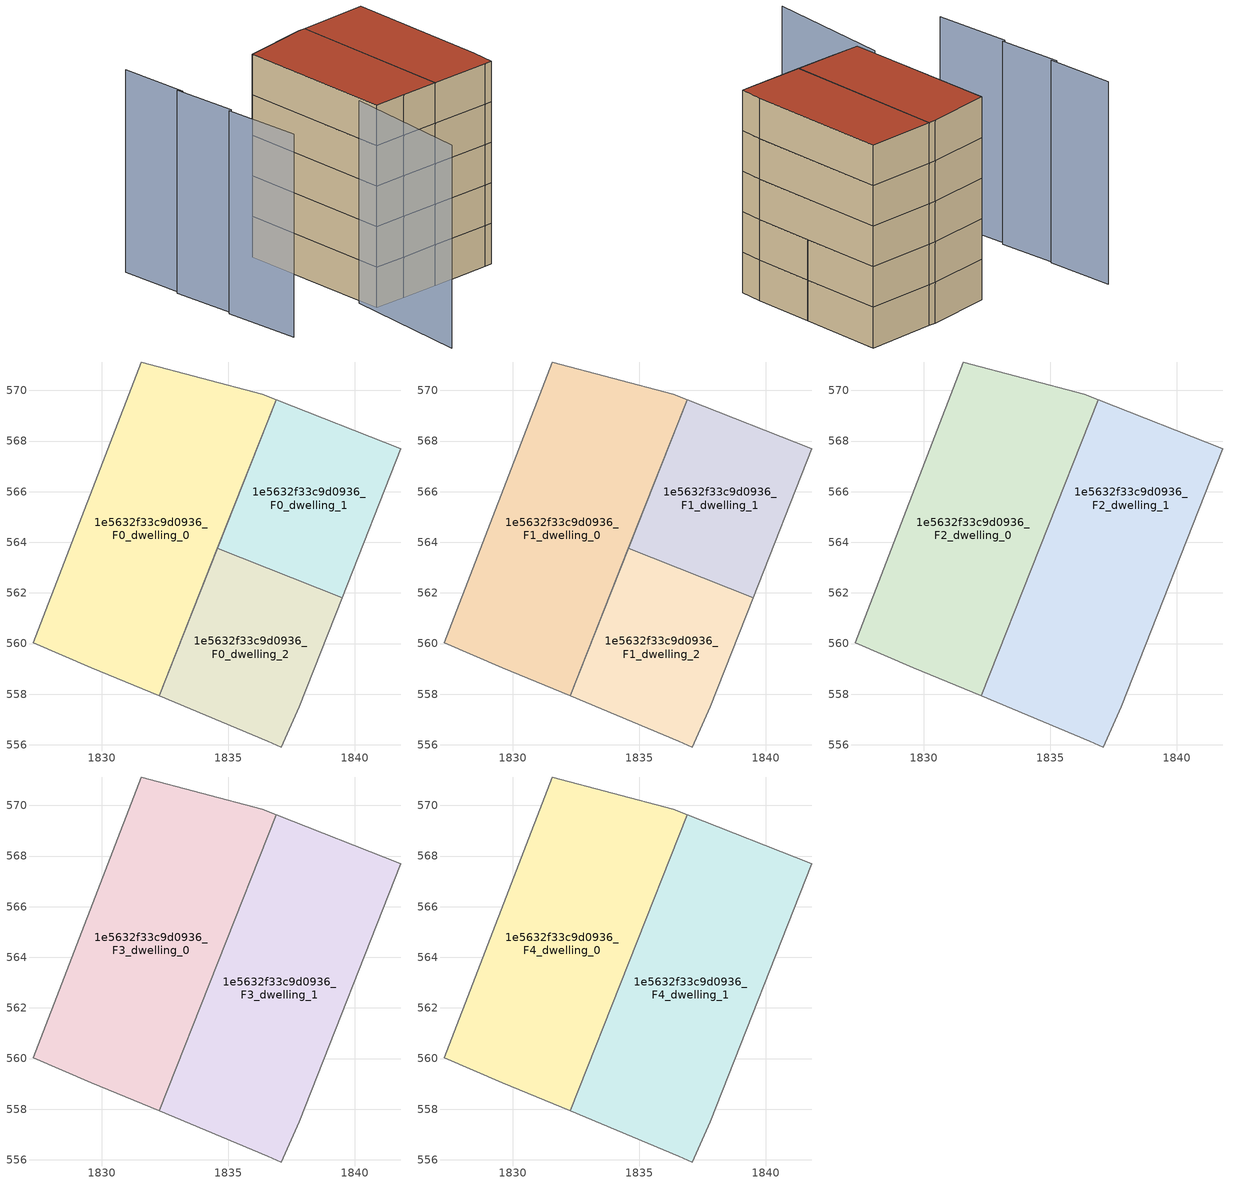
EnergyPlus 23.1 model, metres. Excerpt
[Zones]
1e5632f33c9d0936_F0_dwelling_0
 floor ground (EU_floor_Construction): 1836.35,569.84 1836.89,569.63 1832.28,557.93 1829.6,559.05 1827.3,560.02 1831.57,571.12 z0
 wall adiabatic (EU_wall_Construction): 1836.89,569.63 1836.35,569.84 1831.57,571.12 1827.3,560.02 1829.6,559.05 1832.28,557.93 1836.89,569.63 z0:3
1e5632f33c9d0936_F0_dwelling_1
 floor ground (EU_floor_Construction): 1841.82,567.69 1839.5,561.82 1834.57,563.76 1836.89,569.63 z0
 wall adiabatic (EU_wall_Construction): 1839.5,561.82 1841.82,567.69 1836.89,569.63 1834.57,563.76 z0:3
 wall to 1e5632f33c9d0936_F0_dwelling_2 (EU_wall_Construction): 1834.57,563.76 1839.5,561.82 z0:3
1e5632f33c9d0936_F0_dwelling_2
 floor ground (EU_floor_Construction): 1839.5,561.82 1837.81,557.51 1837.09,555.91 1836.56,556.13 1832.28,557.93 1834.57,563.76 z0
 wall adiabatic (EU_wall_Construction): 1834.57,563.76 1832.28,557.93 1836.56,556.13 1837.09,555.91 1837.81,557.51 1839.5,561.82 z0:3
1e5632f33c9d0936_F1_dwelling_0
 floor to 1e5632f33c9d0936_F0_dwelling_0 (EU_floor_Construction): 1836.35,569.84 1836.89,569.63 1832.28,557.93 1829.6,559.05 1827.3,560.02 1831.57,571.12 z3
 wall adiabatic (EU_wall_Construction): 1836.89,569.63 1836.35,569.84 1831.57,571.12 1827.3,560.02 1829.6,559.05 1832.28,557.93 1836.89,569.63 z3:6
1e5632f33c9d0936_F1_dwelling_1
 floor to 1e5632f33c9d0936_F0_dwelling_1 (EU_floor_Construction): 1841.82,567.69 1839.5,561.82 1834.57,563.76 1836.89,569.63 z3
 wall adiabatic (EU_wall_Construction): 1839.5,561.82 1841.82,567.69 1836.89,569.63 1834.57,563.76 z3:6
 wall to 1e5632f33c9d0936_F1_dwelling_2 (EU_wall_Construction): 1834.57,563.76 1839.5,561.82 z3:6
1e5632f33c9d0936_F1_dwelling_2
 floor to 1e5632f33c9d0936_F0_dwelling_2 (EU_floor_Construction): 1839.5,561.82 1837.81,557.51 1837.09,555.91 1836.56,556.13 1832.28,557.93 1834.57,563.76 z3
 wall adiabatic (EU_wall_Construction): 1834.57,563.76 1832.28,557.93 1836.56,556.13 1837.09,555.91 1837.81,557.51 1839.5,561.82 z3:6
1e5632f33c9d0936_F2_dwelling_0
 floor to 1e5632f33c9d0936_F1_dwelling_0 (EU_floor_Construction): 1836.35,569.84 1836.89,569.63 1832.28,557.93 1829.6,559.05 1827.3,560.02 1831.57,571.12 z6
 wall adiabatic (EU_wall_Construction): 1836.89,569.63 1836.35,569.84 1831.57,571.12 1827.3,560.02 1829.6,559.05 1832.28,557.93 z6:9
 wall to 1e5632f33c9d0936_F2_dwelling_1 (EU_wall_Construction): 1832.28,557.93 1836.89,569.63 z6:9
1e5632f33c9d0936_F2_dwelling_1
 floor to 1e5632f33c9d0936_F1_dwelling_1 (EU_floor_Construction): 1841.82,567.69 1839.5,561.82 1834.57,563.76 1836.89,569.63 z6
 floor to 1e5632f33c9d0936_F1_dwelling_2 (EU_floor_Construction): 1839.5,561.82 1837.81,557.51 1837.09,555.91 1836.56,556.13 1832.28,557.93 1834.57,563.76 z6
 wall adiabatic (EU_wall_Construction): 1832.28,557.93 1836.56,556.13 1837.09,555.91 1837.81,557.51 1841.82,567.69 1836.89,569.63 z6:9
1e5632f33c9d0936_F3_dwelling_0
 floor to 1e5632f33c9d0936_F2_dwelling_0 (EU_floor_Construction): 1836.35,569.84 1836.89,569.63 1832.28,557.93 1829.6,559.05 1827.3,560.02 1831.57,571.12 z9
 wall adiabatic (EU_wall_Construction): 1836.89,569.63 1836.35,569.84 1831.57,571.12 1827.3,560.02 1829.6,559.05 1832.28,557.93 z9:12
 wall to 1e5632f33c9d0936_F3_dwelling_1 (EU_wall_Construction): 1832.28,557.93 1836.89,569.63 z9:12
1e5632f33c9d0936_F3_dwelling_1
 floor to 1e5632f33c9d0936_F2_dwelling_1 (EU_floor_Construction): 1841.82,567.69 1837.81,557.51 1837.09,555.91 1836.56,556.13 1832.28,557.93 1836.89,569.63 z9
 wall adiabatic (EU_wall_Construction): 1832.28,557.93 1836.56,556.13 1837.09,555.91 1837.81,557.51 1841.82,567.69 1836.89,569.63 z9:12
1e5632f33c9d0936_F4_dwelling_0
 floor to 1e5632f33c9d0936_F3_dwelling_0 (EU_floor_Construction): 1836.35,569.84 1836.89,569.63 1832.28,557.93 1829.6,559.05 1827.3,560.02 1831.57,571.12 z12
 wall adiabatic (EU_wall_Construction): 1836.89,569.63 1836.35,569.84 1831.57,571.12 1827.3,560.02 1829.6,559.05 1832.28,557.93 z12:15
 wall to 1e5632f33c9d0936_F4_dwelling_1 (EU_wall_Construction): 1832.28,557.93 1836.89,569.63 z12:15
 roof outside (EU_roof_Construction): 1832.28,557.93 1836.89,569.63 1836.35,569.84 1831.57,571.12 1827.3,560.02 1829.6,559.05 z15
1e5632f33c9d0936_F4_dwelling_1
 floor to 1e5632f33c9d0936_F3_dwelling_1 (EU_floor_Construction): 1841.82,567.69 1837.81,557.51 1837.09,555.91 1836.56,556.13 1832.28,557.93 1836.89,569.63 z12
 wall adiabatic (EU_wall_Construction): 1832.28,557.93 1836.56,556.13 1837.09,555.91 1837.81,557.51 1841.82,567.69 1836.89,569.63 z12:15
 roof outside (EU_roof_Construction): 1837.81,557.51 1841.82,567.69 1836.89,569.63 1832.28,557.93 1836.56,556.13 1837.09,555.91 z15
shading: 1823.3,552.71 1827.51,561.43 / 1825.79,577.93 1824.09,572.95 / 1822.4,568.76 1820.61,563.22 / 1824.08,573.33 1822.59,568.7 z0:15
[Building]
EU S2 Campaign: North Axis=0; Terrain=City; Solar Distribution=FullExterior
[Site:Location]
Bologna: Latitude=44.5; Longitude=11.25; Time Zone=1; Elevation=37
[SizingPeriod:WeatherFileDays]
AnnualSizingPeriod: Begin Month=1; Begin Day of Month=1; End Month=12; End Day of Month=31; Day of Week for Start Day=Monday; Use Weather File Daylight Saving Period=No; Use Weather File Rain and Snow Indicators=No
[MATERIAL]
EU_InternalMass_Material: Roughness=MediumRough; Thickness=0.1; Conductivity=1; Density=1800; Specific Heat=900; Thermal Absorptance=0.9; Solar Absorptance=0.7; Visible Absorptance=0.7
[MATERIAL:NOMASS] Roughness=MediumRough; Thermal Absorptance=0.9; Solar Absorptance=0.7; Visible Absorptance=0.7
Name | Thermal Resistance
EU_wall_NoMass | 0.905828
EU_roof_NoMass | 0.37593
EU_floor_NoMass | 0.67114
[CONSTRUCTION]
EU_wall_Construction: EU_wall_NoMass
EU_roof_Construction: EU_roof_NoMass
EU_floor_Construction: EU_floor_NoMass
EU_InternalMass_Construction: EU_InternalMass_Material
[ZONE] Type=1; Multiplier=1; Ceiling Height=autocalculate; Floor Area=autocalculate; Part of Total Floor Area=Yes
Name | Volume
1e5632f33c9d0936_F0_dwelling_0 | 200.579
1e5632f33c9d0936_F1_dwelling_0; 1e5632f33c9d0936_F2_dwelling_0; 1e5632f33c9d0936_F3_dwelling_0; 1e5632f33c9d0936_F4_dwelling_0 | 200.577
1e5632f33c9d0936_F0_dwelling_1 | 100.304
1e5632f33c9d0936_F1_dwelling_1 | 100.303
1e5632f33c9d0936_F2_dwelling_1 | 200.581
1e5632f33c9d0936_F3_dwelling_1; 1e5632f33c9d0936_F4_dwelling_1 | 200.583
1e5632f33c9d0936_F0_dwelling_2 | 100.283
1e5632f33c9d0936_F1_dwelling_2 | 100.282
[INTERNALMASS] Construction=EU_InternalMass_Construction
Name | Zone or ZoneList | Surface Area
1e5632f33c9d0936_F0_dwelling_0_EU_InternalMass | 1e5632f33c9d0936_F0_dwelling_0 | 66.8592
1e5632f33c9d0936_F0_dwelling_1_EU_InternalMass | 1e5632f33c9d0936_F0_dwelling_1 | 33.4346
1e5632f33c9d0936_F0_dwelling_2_EU_InternalMass | 1e5632f33c9d0936_F0_dwelling_2 | 33.4275
1e5632f33c9d0936_F1_dwelling_0_EU_InternalMass | 1e5632f33c9d0936_F1_dwelling_0 | 66.8592
1e5632f33c9d0936_F1_dwelling_1_EU_InternalMass | 1e5632f33c9d0936_F1_dwelling_1 | 33.4346
1e5632f33c9d0936_F1_dwelling_2_EU_InternalMass | 1e5632f33c9d0936_F1_dwelling_2 | 33.4275
1e5632f33c9d0936_F2_dwelling_0_EU_InternalMass | 1e5632f33c9d0936_F2_dwelling_0 | 66.8592
1e5632f33c9d0936_F2_dwelling_1_EU_InternalMass | 1e5632f33c9d0936_F2_dwelling_1 | 66.8614
1e5632f33c9d0936_F3_dwelling_0_EU_InternalMass | 1e5632f33c9d0936_F3_dwelling_0 | 66.8592
1e5632f33c9d0936_F3_dwelling_1_EU_InternalMass | 1e5632f33c9d0936_F3_dwelling_1 | 66.8614
1e5632f33c9d0936_F4_dwelling_0_EU_InternalMass | 1e5632f33c9d0936_F4_dwelling_0 | 66.8592
1e5632f33c9d0936_F4_dwelling_1_EU_InternalMass | 1e5632f33c9d0936_F4_dwelling_1 | 66.8614
[OTHEREQUIPMENT] Fuel Type=Electricity; Design Level Calculation Method=Watts/Area; Power per Zone Floor Area=1; Fraction Latent=0; Fraction Radiant=0; Fraction Lost=0; Carbon Dioxide Generation Rate=0; EndUse Subcategory=EU_Step8_InternalGains
Name | Zone or ZoneList or Space or SpaceList | Schedule
EU_Step8_InternalGain_1e5632f33c9d0936_F0_dwelling_0_f000 | 1e5632f33c9d0936_F0_dwelling_0 | EU_Step8_GainSchedule_1e5632f33c9d0936_F0_dwelling_0_f000
EU_Step8_InternalGain_1e5632f33c9d0936_F0_dwelling_1_f000 | 1e5632f33c9d0936_F0_dwelling_1 | EU_Step8_GainSchedule_1e5632f33c9d0936_F0_dwelling_1_f000
EU_Step8_InternalGain_1e5632f33c9d0936_F0_dwelling_2_f000 | 1e5632f33c9d0936_F0_dwelling_2 | EU_Step8_GainSchedule_1e5632f33c9d0936_F0_dwelling_2_f000
EU_Step8_InternalGain_1e5632f33c9d0936_F1_dwelling_0_f000 | 1e5632f33c9d0936_F1_dwelling_0 | EU_Step8_GainSchedule_1e5632f33c9d0936_F1_dwelling_0_f000
EU_Step8_InternalGain_1e5632f33c9d0936_F1_dwelling_1_f000 | 1e5632f33c9d0936_F1_dwelling_1 | EU_Step8_GainSchedule_1e5632f33c9d0936_F1_dwelling_1_f000
EU_Step8_InternalGain_1e5632f33c9d0936_F1_dwelling_2_f000 | 1e5632f33c9d0936_F1_dwelling_2 | EU_Step8_GainSchedule_1e5632f33c9d0936_F1_dwelling_2_f000
EU_Step8_InternalGain_1e5632f33c9d0936_F2_dwelling_0_f000 | 1e5632f33c9d0936_F2_dwelling_0 | EU_Step8_GainSchedule_1e5632f33c9d0936_F2_dwelling_0_f000
EU_Step8_InternalGain_1e5632f33c9d0936_F2_dwelling_1_f000 | 1e5632f33c9d0936_F2_dwelling_1 | EU_Step8_GainSchedule_1e5632f33c9d0936_F2_dwelling_1_f000
EU_Step8_InternalGain_1e5632f33c9d0936_F3_dwelling_0_f000 | 1e5632f33c9d0936_F3_dwelling_0 | EU_Step8_GainSchedule_1e5632f33c9d0936_F3_dwelling_0_f000
EU_Step8_InternalGain_1e5632f33c9d0936_F3_dwelling_1_f000 | 1e5632f33c9d0936_F3_dwelling_1 | EU_Step8_GainSchedule_1e5632f33c9d0936_F3_dwelling_1_f000
EU_Step8_InternalGain_1e5632f33c9d0936_F4_dwelling_0_f000 | 1e5632f33c9d0936_F4_dwelling_0 | EU_Step8_GainSchedule_1e5632f33c9d0936_F4_dwelling_0_f000
EU_Step8_InternalGain_1e5632f33c9d0936_F4_dwelling_1_f000 | 1e5632f33c9d0936_F4_dwelling_1 | EU_Step8_GainSchedule_1e5632f33c9d0936_F4_dwelling_1_f000
[ZONEVENTILATION:DESIGNFLOWRATE] Schedule=EU_AlwaysOn; Design Flow Rate Calculation Method=AirChanges/Hour; Air Changes per Hour=0.73129; Ventilation Type=Natural; Fan Pressure Rise=0; Fan Total Efficiency=1; Constant Term Coefficient=1; Temperature Term Coefficient=0; Velocity Term Coefficient=0; Velocity Squared Term Coefficient=0; Minimum Indoor Temperature=-100; Maximum Indoor Temperature=100; Delta Temperature=-100; Minimum Outdoor Temperature=-100; Maximum Outdoor Temperature=100; Maximum Wind Speed=40
Name | Zone or ZoneList or Space or SpaceList
EU_ConstantAir_1e5632f33c9d0936_F0_dwelling_0 | 1e5632f33c9d0936_F0_dwelling_0
EU_ConstantAir_1e5632f33c9d0936_F0_dwelling_1 | 1e5632f33c9d0936_F0_dwelling_1
EU_ConstantAir_1e5632f33c9d0936_F0_dwelling_2 | 1e5632f33c9d0936_F0_dwelling_2
EU_ConstantAir_1e5632f33c9d0936_F1_dwelling_0 | 1e5632f33c9d0936_F1_dwelling_0
EU_ConstantAir_1e5632f33c9d0936_F1_dwelling_1 | 1e5632f33c9d0936_F1_dwelling_1
EU_ConstantAir_1e5632f33c9d0936_F1_dwelling_2 | 1e5632f33c9d0936_F1_dwelling_2
EU_ConstantAir_1e5632f33c9d0936_F2_dwelling_0 | 1e5632f33c9d0936_F2_dwelling_0
EU_ConstantAir_1e5632f33c9d0936_F2_dwelling_1 | 1e5632f33c9d0936_F2_dwelling_1
EU_ConstantAir_1e5632f33c9d0936_F3_dwelling_0 | 1e5632f33c9d0936_F3_dwelling_0
EU_ConstantAir_1e5632f33c9d0936_F3_dwelling_1 | 1e5632f33c9d0936_F3_dwelling_1
EU_ConstantAir_1e5632f33c9d0936_F4_dwelling_0 | 1e5632f33c9d0936_F4_dwelling_0
EU_ConstantAir_1e5632f33c9d0936_F4_dwelling_1 | 1e5632f33c9d0936_F4_dwelling_1
[HVACTEMPLATE:THERMOSTAT] Constant Heating Setpoint=20; Constant Cooling Setpoint=50
EU_HeatOnly_1e5632f33c9d0936_F0_dwelling_0; EU_HeatOnly_1e5632f33c9d0936_F0_dwelling_1; EU_HeatOnly_1e5632f33c9d0936_F0_dwelling_2; EU_HeatOnly_1e5632f33c9d0936_F1_dwelling_0; EU_HeatOnly_1e5632f33c9d0936_F1_dwelling_1; EU_HeatOnly_1e5632f33c9d0936_F1_dwelling_2; EU_HeatOnly_1e5632f33c9d0936_F2_dwelling_0; EU_HeatOnly_1e5632f33c9d0936_F2_dwelling_1; EU_HeatOnly_1e5632f33c9d0936_F3_dwelling_0; EU_HeatOnly_1e5632f33c9d0936_F3_dwelling_1; EU_HeatOnly_1e5632f33c9d0936_F4_dwelling_0; EU_HeatOnly_1e5632f33c9d0936_F4_dwelling_1
[HVACTEMPLATE:ZONE:IDEALLOADSAIRSYSTEM] System Availability Schedule=EU_AlwaysOn; Maximum Heating Supply Air Temperature=50; Minimum Cooling Supply Air Temperature=13; Maximum Heating Supply Air Humidity Ratio=0.0156; Minimum Cooling Supply Air Humidity Ratio=0.0077; Heating Limit=NoLimit; Cooling Limit=NoLimit; Heating Availability Schedule=EU_AlwaysOn; Cooling Availability Schedule=EU_CoolingOff; Dehumidification Control Type=ConstantSensibleHeatRatio; Cooling Sensible Heat Ratio=0.7; Dehumidification Setpoint=60; Humidification Control Type=None; Humidification Setpoint=30; Outdoor Air Method=None; Outdoor Air Flow Rate per Person=0.00944; Outdoor Air Flow Rate per Zone Floor Area=0; Outdoor Air Flow Rate per Zone=0; Demand Controlled Ventilation Type=None; Outdoor Air Economizer Type=NoEconomizer; Heat Recovery Type=None; Sensible Heat Recovery Effectiveness=0.7; Latent Heat Recovery Effectiveness=0.65
Name | Template Thermostat
1e5632f33c9d0936_F0_dwelling_0 | EU_HeatOnly_1e5632f33c9d0936_F0_dwelling_0
1e5632f33c9d0936_F0_dwelling_1 | EU_HeatOnly_1e5632f33c9d0936_F0_dwelling_1
1e5632f33c9d0936_F0_dwelling_2 | EU_HeatOnly_1e5632f33c9d0936_F0_dwelling_2
1e5632f33c9d0936_F1_dwelling_0 | EU_HeatOnly_1e5632f33c9d0936_F1_dwelling_0
1e5632f33c9d0936_F1_dwelling_1 | EU_HeatOnly_1e5632f33c9d0936_F1_dwelling_1
1e5632f33c9d0936_F1_dwelling_2 | EU_HeatOnly_1e5632f33c9d0936_F1_dwelling_2
1e5632f33c9d0936_F2_dwelling_0 | EU_HeatOnly_1e5632f33c9d0936_F2_dwelling_0
1e5632f33c9d0936_F2_dwelling_1 | EU_HeatOnly_1e5632f33c9d0936_F2_dwelling_1
1e5632f33c9d0936_F3_dwelling_0 | EU_HeatOnly_1e5632f33c9d0936_F3_dwelling_0
1e5632f33c9d0936_F3_dwelling_1 | EU_HeatOnly_1e5632f33c9d0936_F3_dwelling_1
1e5632f33c9d0936_F4_dwelling_0 | EU_HeatOnly_1e5632f33c9d0936_F4_dwelling_0
1e5632f33c9d0936_F4_dwelling_1 | EU_HeatOnly_1e5632f33c9d0936_F4_dwelling_1
[SIZING:ZONE] Zone Cooling Design Supply Air Temperature Input Method=SupplyAirTemperature; Zone Cooling Design Supply Air Temperature=13; Zone Heating Design Supply Air Temperature Input Method=SupplyAirTemperature; Zone Heating Design Supply Air Temperature=50; Zone Cooling Design Supply Air Humidity Ratio=0.008; Zone Heating Design Supply Air Humidity Ratio=0.008; Cooling Design Air Flow Method=DesignDay; Cooling Design Air Flow Rate=0; Cooling Minimum Air Flow per Zone Floor Area=0.000762; Cooling Minimum Air Flow=0; Cooling Minimum Air Flow Fraction=0.2; Heating Design Air Flow Method=DesignDay; Heating Design Air Flow Rate=0; Heating Maximum Air Flow per Zone Floor Area=0.002032; Heating Maximum Air Flow=0.141576; Heating Maximum Air Flow Fraction=0.3; Account for Dedicated Outdoor Air System=No; Dedicated Outdoor Air System Control Strategy=NeutralSupplyAir; Dedicated Outdoor Air Low Setpoint Temperature for Design=autosize; Dedicated Outdoor Air High Setpoint Temperature for Design=autosize; Zone Load Sizing Method=Sensible Load Only No Latent Load; Zone Latent Cooling Design Supply Air Humidity Ratio Input Method=HumidityRatioDifference; Zone Cooling Design Supply Air Humidity Ratio Difference=0.005; Zone Latent Heating Design Supply Air Humidity Ratio Input Method=HumidityRatioDifference; Zone Humidification Design Supply Air Humidity Ratio Difference=0.005
1e5632f33c9d0936_F0_dwelling_0; 1e5632f33c9d0936_F0_dwelling_1; 1e5632f33c9d0936_F0_dwelling_2; 1e5632f33c9d0936_F1_dwelling_0; 1e5632f33c9d0936_F1_dwelling_1; 1e5632f33c9d0936_F1_dwelling_2; 1e5632f33c9d0936_F2_dwelling_0; 1e5632f33c9d0936_F2_dwelling_1; 1e5632f33c9d0936_F3_dwelling_0; 1e5632f33c9d0936_F3_dwelling_1; 1e5632f33c9d0936_F4_dwelling_0; 1e5632f33c9d0936_F4_dwelling_1
[SCHEDULE:CONSTANT]
Name | Hourly Value
EU_AlwaysOn | 1
EU_CoolingOff | 0
[SCHEDULE:FILE] Column Number=1; Rows to Skip at Top=0; Number of Hours of Data=8760; Column Separator=Comma; Interpolate to Timestep=No; Minutes per Item=60; Adjust Schedule for Daylight Savings=Yes
Name | File
EU_Step8_GainSchedule_1e5632f33c9d0936_F0_dwelling_0_f000 | ../../schedules/1e5632f33c9d0936/1e5632f33c9d0936_F0_dwelling_0_f000_gain.csv
EU_Step8_GainSchedule_1e5632f33c9d0936_F0_dwelling_1_f000 | ../../schedules/1e5632f33c9d0936/1e5632f33c9d0936_F0_dwelling_1_f000_gain.csv
EU_Step8_GainSchedule_1e5632f33c9d0936_F0_dwelling_2_f000 | ../../schedules/1e5632f33c9d0936/1e5632f33c9d0936_F0_dwelling_2_f000_gain.csv
EU_Step8_GainSchedule_1e5632f33c9d0936_F1_dwelling_0_f000 | ../../schedules/1e5632f33c9d0936/1e5632f33c9d0936_F1_dwelling_0_f000_gain.csv
EU_Step8_GainSchedule_1e5632f33c9d0936_F1_dwelling_1_f000 | ../../schedules/1e5632f33c9d0936/1e5632f33c9d0936_F1_dwelling_1_f000_gain.csv
EU_Step8_GainSchedule_1e5632f33c9d0936_F1_dwelling_2_f000 | ../../schedules/1e5632f33c9d0936/1e5632f33c9d0936_F1_dwelling_2_f000_gain.csv
EU_Step8_GainSchedule_1e5632f33c9d0936_F2_dwelling_0_f000 | ../../schedules/1e5632f33c9d0936/1e5632f33c9d0936_F2_dwelling_0_f000_gain.csv
EU_Step8_GainSchedule_1e5632f33c9d0936_F2_dwelling_1_f000 | ../../schedules/1e5632f33c9d0936/1e5632f33c9d0936_F2_dwelling_1_f000_gain.csv
EU_Step8_GainSchedule_1e5632f33c9d0936_F3_dwelling_0_f000 | ../../schedules/1e5632f33c9d0936/1e5632f33c9d0936_F3_dwelling_0_f000_gain.csv
EU_Step8_GainSchedule_1e5632f33c9d0936_F3_dwelling_1_f000 | ../../schedules/1e5632f33c9d0936/1e5632f33c9d0936_F3_dwelling_1_f000_gain.csv
EU_Step8_GainSchedule_1e5632f33c9d0936_F4_dwelling_0_f000 | ../../schedules/1e5632f33c9d0936/1e5632f33c9d0936_F4_dwelling_0_f000_gain.csv
EU_Step8_GainSchedule_1e5632f33c9d0936_F4_dwelling_1_f000 | ../../schedules/1e5632f33c9d0936/1e5632f33c9d0936_F4_dwelling_1_f000_gain.csv
